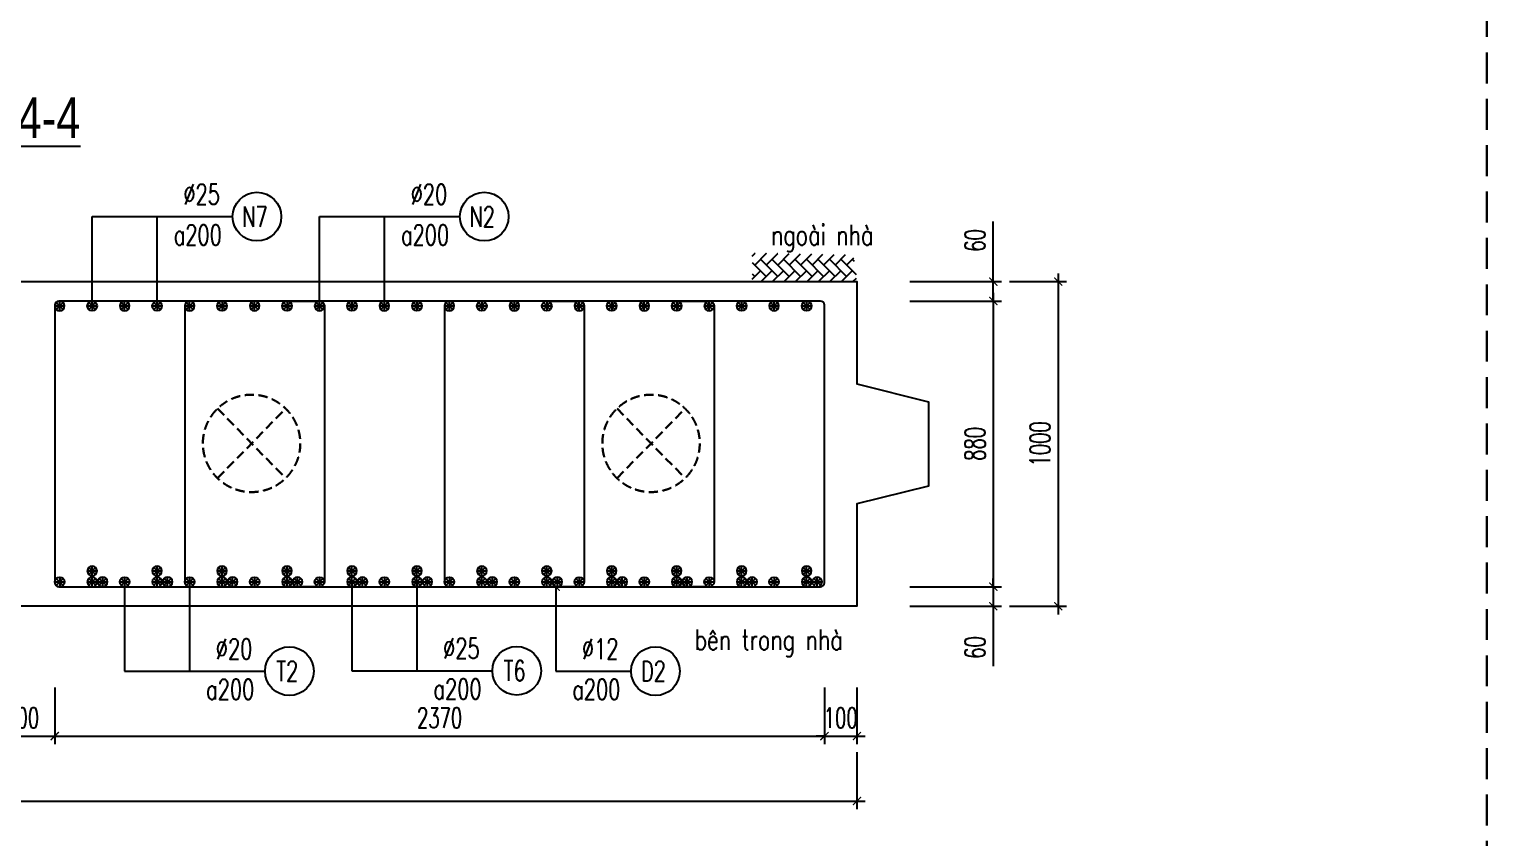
# Model space of a CAD drawing. Header units: millimetres. Extents: x -143483 to 1166745, y -1448440 to -1202244.
# Drawn here: x 283937 to 301892, y -1427637 to -1417672 of the extents above; entities that cross this region are included whole.
import ezdxf
from ezdxf.enums import TextEntityAlignment as Align

# ---------------------------------------------------------------- set-up
doc = ezdxf.new("R2010")
doc.units = ezdxf.units.MM
doc.header["$LTSCALE"] = 30
doc.header["$PDMODE"] = 3
doc.linetypes.add('DASHED', pattern=[19.05, 12.7, -6.35])
doc.layers.get('0').update_dxf_attribs({"lineweight": 9})
doc.layers.get('Defpoints').update_dxf_attribs({"lineweight": 9})
for name, color, linetype in [('ccu11-Cotthep', 9, 'Continuous'), ('ccu11-Dim', 8, 'Continuous'), ('ccu11-Hatch', 8, 'Continuous'), ('ccu11-Text', 31, 'Continuous'), ('ccu11-Thay', 7, 'Continuous'), ('ccu11-Thep', 4, 'Continuous'), ('ccu11-Thep doc', 4, 'Continuous'), ('ccu11-Thepdai', 6, 'Continuous')]:
    doc.layers.add(name, color=color, linetype=linetype)
doc.layers.add('ccu11-Khuat', color=9, linetype='DASHED', lineweight=30)
doc.layers.add('Vicom_thep doc', color=1, linetype='Continuous', lineweight=35)
doc.styles.add('ccu11-dim', font='vnsimli.shx', dxfattribs={"width": 0.65, "bigfont": 'bigfont.shx'})
doc.styles.add('ccu11-VnAvH-B', font='VHAVANB.TTF')
doc.styles.add('ccu11-vnsimli', font='vnsimli.shx', dxfattribs={"width": 0.8, "bigfont": 'vns.shx'})
doc.styles.add('ccu11-vnsimple', font='vnsimple.shx', dxfattribs={"bigfont": 'bigfont.shx'})
doc.styles.add('ccu11_simli', font='vnsimli.shx', dxfattribs={"width": 0.8})
doc.dimstyles.new('ccu11-100', dxfattribs={"dimscale": 100, "dimtxt": 2.5, "dimasz": 1, "dimexe": 1, "dimexo": 2, "dimgap": 1, "dimtad": 1, "dimdec": 0, "dimdsep": 46, "dimtxsty": 'ccu11-dim', "dimblk": 'ARCHTICK', "dimcen": -1, "dimdle": 1, "dimclrd": 256, "dimclre": 256, "dimclrt": 3, "dimadec": 0, "dimazin": 2, "dimtfac": 0.1, "dimtdec": 0, "dimtmove": 0, "dimatfit": 1, "dimldrblk": 'ARCHTICK', "dimfxl": 0, "dimtvp": 0.833333, "dimtolj": 1, "dimtzin": 12, "dimarcsym": 0})
doc.dimstyles.new('ccu11-100x4', dxfattribs={"dimscale": 100, "dimtxt": 2.5, "dimasz": 1, "dimexe": 1, "dimexo": 2, "dimgap": 1, "dimtad": 1, "dimdec": 0, "dimlfac": 0.25, "dimdsep": 46, "dimtxsty": 'ccu11-dim', "dimblk": 'ARCHTICK', "dimcen": -1, "dimdle": 1, "dimclrd": 256, "dimclre": 256, "dimclrt": 3, "dimadec": 0, "dimazin": 2, "dimtfac": 0.1, "dimtdec": 0, "dimtmove": 0, "dimatfit": 1, "dimldrblk": 'ARCHTICK', "dimfxl": 0, "dimtvp": 0.833333, "dimtolj": 1, "dimtzin": 12, "dimarcsym": 0})

# ---------------------------------------------------------------- blocks, each defined once
blk = doc.blocks.new('MCT')
at = {"ltscale": 0.005}
for p, q in [((-0.49, 0), (0.49, 0)), ((0.35, -0.35), (-0.35, 0.35)), ((-0.35, -0.35), (0.35, 0.35)), ((0, -0.49), (0, 0.49))]:
    blk.add_line(p, q, dxfattribs=at)
blk.add_circle((0, 0), 0.492, dxfattribs=at)
blk = doc.blocks.new('*U4011')
at = {"layer": 'ccu11-Thep doc', "xscale": -121.9200000001001, "yscale": 121.9200000001001, "zscale": 121.92, "rotation": 270}
blk.add_blockref('MCT', (0, 0), dxfattribs=at)
blk = doc.blocks.new('*U4020')
at = {"layer": 'ccu11-Thep doc', "color": 0, "linetype": 'ByBlock', "lineweight": -2, "transparency": 16777216}
for p in [(0, 0), (800, 0), (1600, 0), (2400, 0), (3200, 0), (4000, 0), (4800, 0), (5600, 0), (6400, 0), (7200, 0), (8000, 0), (8800, 0)]:
    blk.add_blockref('*U4011', p, dxfattribs=at)
blk = doc.blocks.new('*U4021')
at = {"layer": 'ccu11-Thep doc', "xscale": -121.9200000001001, "yscale": 121.9200000001001, "zscale": 121.92, "rotation": 270}
blk.add_blockref('MCT', (0, 0), dxfattribs=at)
blk = doc.blocks.new('*U4022')
at = {"layer": 'ccu11-Thep doc', "color": 0, "linetype": 'ByBlock', "lineweight": -2, "transparency": 16777216}
for p in [(0, 0), (800, 0), (1600, 0), (2400, 0), (3200, 0), (4000, 0), (4800, 0), (5600, 0), (6400, 0), (7200, 0), (8000, 0), (8800, 0)]:
    blk.add_blockref('*U4021', p, dxfattribs=at)
blk = doc.blocks.new('_ARCHTICK')
at = {"color": 0, "linetype": 'ByBlock', "const_width": 0.15}
blk.add_lwpolyline([(-0.5, -0.5), (0.5, 0.5)], dxfattribs=at)
blk = doc.blocks.new('*D4146')
at = {"layer": 'ccu11-Dim', "linetype": 'ByBlock', "lineweight": -2, "ltscale": 30, "transparency": 16777216}
for p, q in [((271733, -1426583), (271733, -1427283)), ((294133, -1426583), (294133, -1427283)), ((271633, -1427183), (294233, -1427183))]:
    blk.add_line(p, q, dxfattribs=at)
at = {"layer": 'Defpoints', "color": 0, "linetype": 'ByBlock', "ltscale": 30, "transparency": 16777216}
for p in [(271733, -1426383), (294133, -1426383), (294133, -1427183)]:
    blk.add_point(p, dxfattribs=at)
at = {"layer": 'ccu11-Dim', "linetype": 'ByBlock', "lineweight": -2, "ltscale": 30, "transparency": 16777216, "xscale": 100, "yscale": 100, "zscale": 100, "rotation": 180}
blk.add_blockref('_ARCHTICK', (271733, -1427183), dxfattribs=at)
at = {"layer": 'ccu11-Dim', "linetype": 'ByBlock', "lineweight": -2, "ltscale": 30, "transparency": 16777216, "xscale": 100, "yscale": 100, "zscale": 100}
blk.add_blockref('_ARCHTICK', (294133, -1427183), dxfattribs=at)
at = {"layer": 'ccu11-Dim', "color": 3, "linetype": 'ByBlock', "ltscale": 30, "transparency": 16777216, "insert": (282933, -1426958), "char_height": 250, "attachment_point": 5, "style": 'ccu11-dim'}
blk.add_mtext('\\A1;5600', dxfattribs=at)
blk = doc.blocks.new('*D4147')
at = {"layer": 'ccu11-Dim', "linetype": 'ByBlock', "lineweight": -2, "ltscale": 30, "transparency": 16777216}
for p, q in [((283452, -1425783), (283452, -1426483)), ((284252, -1425783), (284252, -1426483)), ((283352, -1426383), (284352, -1426383))]:
    blk.add_line(p, q, dxfattribs=at)
at = {"layer": 'Defpoints', "color": 0, "linetype": 'ByBlock', "ltscale": 30, "transparency": 16777216}
for p in [(283452, -1425583), (284252, -1425583), (284252, -1426383)]:
    blk.add_point(p, dxfattribs=at)
at = {"layer": 'ccu11-Dim', "linetype": 'ByBlock', "lineweight": -2, "ltscale": 30, "transparency": 16777216, "xscale": 100, "yscale": 100, "zscale": 100, "rotation": 180}
blk.add_blockref('_ARCHTICK', (283452, -1426383), dxfattribs=at)
at = {"layer": 'ccu11-Dim', "linetype": 'ByBlock', "lineweight": -2, "ltscale": 30, "transparency": 16777216, "xscale": 100, "yscale": 100, "zscale": 100}
blk.add_blockref('_ARCHTICK', (284252, -1426383), dxfattribs=at)
at = {"layer": 'ccu11-Dim', "color": 3, "linetype": 'ByBlock', "ltscale": 30, "transparency": 16777216, "insert": (283852, -1426158), "char_height": 250, "attachment_point": 5, "style": 'ccu11-dim'}
blk.add_mtext('\\A1;200', dxfattribs=at)
blk = doc.blocks.new('SHD')
at = {"layer": 'ccu11-Cotthep'}
blk.add_circle((300, 0), 300, dxfattribs=at)
at = {"layer": 'ccu11-Cotthep', "color": 31, "style": 'ccu11_simli', "width": 0.8}
blk.add_attdef('DK', text='', height=250, dxfattribs=at).set_placement((-101, 65), align=Align.BOTTOM_RIGHT)
blk.add_attdef('KH', text='', height=250, dxfattribs=at).set_placement((300, 0), align=Align.MIDDLE)
blk.add_attdef('KC', text='', height=250, dxfattribs=at).set_placement((-101, -142), align=Align.TOP_RIGHT)
blk = doc.blocks.new('ccu11_block_thep')
at = {"layer": 'ccu11-Thep', "color": 3}
for p, q in [((-0.4, 0), (0.4, 0)), ((-0.28, 0.28), (0.28, -0.28)), ((0.28, 0.28), (-0.28, -0.28)), ((0, 0.4), (0, -0.4))]:
    blk.add_line(p, q, dxfattribs=at)
at = {"layer": 'ccu11-Thep', "color": 1, "const_width": 0.0667}
blk.add_lwpolyline([(-0.4, 0, 1), (0.4, 0, 1), (-0.4, 0, 1)], format="xyb", dxfattribs=at)
at = {"layer": 'ccu11-Thep', "color": 1}
blk.add_circle((0, 0), 0.4, dxfattribs=at)
blk = doc.blocks.new('*U4025')
at = {"layer": 'Vicom_thep doc', "xscale": -150, "yscale": 150, "zscale": 150, "rotation": 180}
blk.add_blockref('ccu11_block_thep', (0, 0), dxfattribs=at)
blk = doc.blocks.new('*U4026')
at = {"layer": 'ccu11-Thep doc', "color": 0, "linetype": 'ByBlock', "lineweight": -2, "transparency": 16777216}
for p in [(0, 0), (800, 0), (1600, 0), (2400, 0), (3200, 0), (4000, 0), (4800, 0), (5600, 0), (6400, 0), (7200, 0), (8000, 0), (8800, 0)]:
    blk.add_blockref('*U4025', p, dxfattribs=at)
blk = doc.blocks.new('*U4029')
at = {"layer": 'Vicom_thep doc', "xscale": -150, "yscale": 150, "zscale": 150, "rotation": 180}
blk.add_blockref('ccu11_block_thep', (0, 0), dxfattribs=at)
blk = doc.blocks.new('*U4030')
at = {"layer": 'ccu11-Thep doc', "color": 0, "linetype": 'ByBlock', "lineweight": -2, "transparency": 16777216}
for p in [(0, 0), (800, 0), (1600, 0), (2400, 0), (3200, 0), (4000, 0), (4800, 0), (5600, 0), (6400, 0), (7200, 0), (8000, 0), (8800, 0)]:
    blk.add_blockref('*U4029', p, dxfattribs=at)
blk = doc.blocks.new('*U4073')
at = {"layer": 'Vicom_thep doc', "xscale": -150, "yscale": 150, "zscale": 150, "rotation": 180}
blk.add_blockref('ccu11_block_thep', (0, 0), dxfattribs=at)
blk = doc.blocks.new('*U4074')
at = {"layer": 'ccu11-Thep doc', "color": 0, "linetype": 'ByBlock', "lineweight": -2, "transparency": 16777216}
for p in [(0, 0), (800, 0), (1600, 0), (2400, 0), (3200, 0), (4000, 0), (4800, 0), (5600, 0), (6400, 0), (7200, 0), (8000, 0), (8800, 0)]:
    blk.add_blockref('*U4073', p, dxfattribs=at)
blk = doc.blocks.new('*U4018')
at = {"layer": 'Vicom_thep doc', "xscale": -150, "yscale": 150, "zscale": 150, "rotation": 180}
blk.add_blockref('ccu11_block_thep', (0, 0), dxfattribs=at)
blk = doc.blocks.new('*U4019')
at = {"layer": 'ccu11-Thep doc', "color": 0, "linetype": 'ByBlock', "lineweight": -2, "transparency": 16777216}
for p in [(0, 0), (800, 0), (1600, 0), (2400, 0), (3200, 0), (4000, 0), (4800, 0), (5600, 0), (6400, 0), (7200, 0), (8000, 0), (8800, 0)]:
    blk.add_blockref('*U4018', p, dxfattribs=at)
blk = doc.blocks.new('*D4173')
at = {"layer": 'ccu11-Dim', "linetype": 'ByBlock', "lineweight": -2, "ltscale": 30, "transparency": 16777216}
for p, q in [((295813, -1420783), (295813, -1420043)), ((294785, -1420783), (295913, -1420783)), ((295813, -1421023), (295813, -1420783)), ((294785, -1421023), (295913, -1421023)), ((295813, -1421023), (295813, -1421123))]:
    blk.add_line(p, q, dxfattribs=at)
at = {"layer": 'Defpoints', "color": 0, "linetype": 'ByBlock', "ltscale": 30, "transparency": 16777216}
for p in [(294585, -1420783), (294585, -1421023), (295813, -1421023)]:
    blk.add_point(p, dxfattribs=at)
at = {"layer": 'ccu11-Dim', "linetype": 'ByBlock', "lineweight": -2, "ltscale": 30, "transparency": 16777216, "xscale": 100, "yscale": 100, "zscale": 100}
for p, rotation in [((295813, -1420783), 270), ((295813, -1421023), 90)]:
    blk.add_blockref('_ARCHTICK', p, dxfattribs=dict(at, rotation=rotation))
at = {"layer": 'ccu11-Dim', "color": 3, "linetype": 'ByBlock', "ltscale": 30, "transparency": 16777216, "insert": (295588, -1420275), "char_height": 250, "attachment_point": 5, "rotation": 90, "style": 'ccu11-dim'}
blk.add_mtext('\\A1;60', dxfattribs=at)
blk = doc.blocks.new('*D4174')
at = {"layer": 'ccu11-Dim', "linetype": 'ByBlock', "lineweight": -2, "ltscale": 30, "transparency": 16777216}
for p, q in [((295813, -1420923), (295813, -1424643)), ((294785, -1421023), (295913, -1421023)), ((294785, -1424543), (295913, -1424543))]:
    blk.add_line(p, q, dxfattribs=at)
at = {"layer": 'Defpoints', "color": 0, "linetype": 'ByBlock', "ltscale": 30, "transparency": 16777216}
for p in [(294585, -1421023), (294585, -1424543), (295813, -1424543)]:
    blk.add_point(p, dxfattribs=at)
at = {"layer": 'ccu11-Dim', "linetype": 'ByBlock', "lineweight": -2, "ltscale": 30, "transparency": 16777216, "xscale": 100, "yscale": 100, "zscale": 100}
for p, rotation in [((295813, -1421023), 90), ((295813, -1424543), 270)]:
    blk.add_blockref('_ARCHTICK', p, dxfattribs=dict(at, rotation=rotation))
at = {"layer": 'ccu11-Dim', "color": 3, "linetype": 'ByBlock', "ltscale": 30, "transparency": 16777216, "insert": (295588, -1422783), "char_height": 250, "attachment_point": 5, "rotation": 90, "style": 'ccu11-dim'}
blk.add_mtext('\\A1;880', dxfattribs=at)
blk = doc.blocks.new('*D4175')
at = {"layer": 'ccu11-Dim', "linetype": 'ByBlock', "lineweight": -2, "ltscale": 30, "transparency": 16777216}
for p, q in [((294785, -1424543), (295913, -1424543)), ((295813, -1424543), (295813, -1424443)), ((295813, -1424543), (295813, -1424783)), ((294785, -1424783), (295913, -1424783)), ((295813, -1424783), (295813, -1425522))]:
    blk.add_line(p, q, dxfattribs=at)
at = {"layer": 'Defpoints', "color": 0, "linetype": 'ByBlock', "ltscale": 30, "transparency": 16777216}
for p in [(294585, -1424543), (295813, -1424543), (294585, -1424783)]:
    blk.add_point(p, dxfattribs=at)
at = {"layer": 'ccu11-Dim', "linetype": 'ByBlock', "lineweight": -2, "ltscale": 30, "transparency": 16777216, "xscale": 100, "yscale": 100, "zscale": 100}
for p, rotation in [((295813, -1424543), 270), ((295813, -1424783), 90)]:
    blk.add_blockref('_ARCHTICK', p, dxfattribs=dict(at, rotation=rotation))
at = {"layer": 'ccu11-Dim', "color": 3, "linetype": 'ByBlock', "ltscale": 30, "transparency": 16777216, "insert": (295588, -1425291), "char_height": 250, "attachment_point": 5, "rotation": 90, "style": 'ccu11-dim'}
blk.add_mtext('\\A1;60', dxfattribs=at)
blk = doc.blocks.new('*D4176')
at = {"layer": 'ccu11-Dim', "linetype": 'ByBlock', "lineweight": -2, "ltscale": 30, "transparency": 16777216}
for p, q in [((296013, -1420783), (296713, -1420783)), ((296613, -1420683), (296613, -1424883)), ((296013, -1424783), (296713, -1424783))]:
    blk.add_line(p, q, dxfattribs=at)
at = {"layer": 'Defpoints', "color": 0, "linetype": 'ByBlock', "ltscale": 30, "transparency": 16777216}
for p in [(295813, -1420783), (295813, -1424783), (296613, -1424783)]:
    blk.add_point(p, dxfattribs=at)
at = {"layer": 'ccu11-Dim', "linetype": 'ByBlock', "lineweight": -2, "ltscale": 30, "transparency": 16777216, "xscale": 100, "yscale": 100, "zscale": 100}
for p, rotation in [((296613, -1420783), 90), ((296613, -1424783), 270)]:
    blk.add_blockref('_ARCHTICK', p, dxfattribs=dict(at, rotation=rotation))
at = {"layer": 'ccu11-Dim', "color": 3, "linetype": 'ByBlock', "ltscale": 30, "transparency": 16777216, "insert": (296388, -1422783), "char_height": 250, "attachment_point": 5, "rotation": 90, "style": 'ccu11-dim'}
blk.add_mtext('\\A1;1000', dxfattribs=at)
blk = doc.blocks.new('*D4193')
at = {"layer": 'ccu11-Dim', "linetype": 'ByBlock', "lineweight": -2, "ltscale": 30, "transparency": 16777216}
for p, q in [((284252, -1425783), (284252, -1426483)), ((293733, -1425783), (293733, -1426483)), ((284152, -1426383), (293833, -1426383))]:
    blk.add_line(p, q, dxfattribs=at)
at = {"layer": 'Defpoints', "color": 0, "linetype": 'ByBlock', "ltscale": 30, "transparency": 16777216}
for p in [(284252, -1425583), (293733, -1425583), (293733, -1426383)]:
    blk.add_point(p, dxfattribs=at)
at = {"layer": 'ccu11-Dim', "linetype": 'ByBlock', "lineweight": -2, "ltscale": 30, "transparency": 16777216, "xscale": 100, "yscale": 100, "zscale": 100, "rotation": 180}
blk.add_blockref('_ARCHTICK', (284252, -1426383), dxfattribs=at)
at = {"layer": 'ccu11-Dim', "linetype": 'ByBlock', "lineweight": -2, "ltscale": 30, "transparency": 16777216, "xscale": 100, "yscale": 100, "zscale": 100}
blk.add_blockref('_ARCHTICK', (293733, -1426383), dxfattribs=at)
at = {"layer": 'ccu11-Dim', "color": 3, "linetype": 'ByBlock', "ltscale": 30, "transparency": 16777216, "insert": (288993, -1426158), "char_height": 250, "attachment_point": 5, "style": 'ccu11-dim'}
blk.add_mtext('\\A1;2370', dxfattribs=at)
blk = doc.blocks.new('*D4194')
at = {"layer": 'ccu11-Dim', "linetype": 'ByBlock', "lineweight": -2, "ltscale": 30, "transparency": 16777216}
for p, q in [((293733, -1425783), (293733, -1426483)), ((294133, -1425783), (294133, -1426483)), ((293733, -1426383), (293633, -1426383)), ((293733, -1426383), (294133, -1426383)), ((294133, -1426383), (294233, -1426383))]:
    blk.add_line(p, q, dxfattribs=at)
at = {"layer": 'Defpoints', "color": 0, "linetype": 'ByBlock', "ltscale": 30, "transparency": 16777216}
for p in [(293733, -1425583), (294133, -1425583), (294133, -1426383)]:
    blk.add_point(p, dxfattribs=at)
at = {"layer": 'ccu11-Dim', "linetype": 'ByBlock', "lineweight": -2, "ltscale": 30, "transparency": 16777216, "xscale": 100, "yscale": 100, "zscale": 100}
blk.add_blockref('_ARCHTICK', (293733, -1426383), dxfattribs=at)
at = {"layer": 'ccu11-Dim', "linetype": 'ByBlock', "lineweight": -2, "ltscale": 30, "transparency": 16777216, "xscale": 100, "yscale": 100, "zscale": 100, "rotation": 180}
blk.add_blockref('_ARCHTICK', (294133, -1426383), dxfattribs=at)
at = {"layer": 'ccu11-Dim', "color": 3, "linetype": 'ByBlock', "ltscale": 30, "transparency": 16777216, "insert": (293933, -1426158), "char_height": 250, "attachment_point": 5, "style": 'ccu11-dim'}
blk.add_mtext('\\A1;100', dxfattribs=at)

msp = doc.modelspace()

# ---------------------------------------------------------------- hatches: boundary and pattern name
at = {"layer": 'ccu11-Hatch', "ltscale": 10}
h = msp.add_hatch(dxfattribs=at)
h.set_pattern_fill('AR-HBONE', color=256, scale=25, angle=270, style=0)
h.set_pattern_definition([(45, (-2969009.52, 355673.39), (141.4213562, 4e-14), [300, -100]), (315, (-2968938.81, 355744.1), (141.4213562, 4e-14), [300, -100])])
h.paths.add_polyline_path([(292840.98, -1420430.08), (292840.98, -1420782.81), (294133.34, -1420782.81), (294090.48, -1420451.5)])

# ---------------------------------------------------------------- linework, layer by layer
at = {"layer": 'ccu11-Khuat'}
msp.add_line((301892.29, -1384812.07), (301892.29, -1441879.92), dxfattribs=at)
at = {"layer": 'ccu11-Khuat', "ltscale": 0.3}
for p, q in [((286257.82, -1422347.09), (287096.06, -1423205.79)), ((286257.82, -1423205.79), (287096.06, -1422347.09)), ((291178.21, -1422347.09), (292016.44, -1423205.79)), ((291178.21, -1423205.79), (292016.44, -1422347.09))]:
    msp.add_line(p, q, dxfattribs=at)
for centre in [(286676.94, -1422776.44), (291597.32, -1422776.44)]:
    msp.add_circle(centre, 600, dxfattribs=at)
at = {"layer": 'ccu11-Thay'}
msp.add_lwpolyline([(271733.34, -1420782.81), (294133.34, -1420782.81), (294133.34, -1422042.81), (295013.11, -1422262.81), (295013.11, -1423302.81), (294133.34, -1423522.81), (294133.34, -1424782.81), (271733.34, -1424782.81), (271733.34, -1423522.81), (270853.57, -1423302.81), (270853.57, -1422262.81), (271733.34, -1422042.81)], close=True, dxfattribs=at)
at = {"layer": 'ccu11-Thepdai'}
msp.add_lwpolyline([(288709.1, -1421022.81), (284303.34, -1421022.81, 0.41421356), (284253.34, -1421072.81), (284253.34, -1424492.81, 0.41421356), (284303.34, -1424542.81), (288709.1, -1424542.81), (293683.34, -1424542.81, 0.41421356), (293733.34, -1424492.81), (293733.34, -1421072.81, 0.41421356), (293683.34, -1421022.81)], format="xyb", close=True, dxfattribs=at)
for points in [[(286333.34, -1421022.81), (285913.34, -1421022.81, 0.41421356), (285853.34, -1421082.81), (285853.34, -1424482.81, 0.41421356), (285913.34, -1424542.81), (286333.34, -1424542.81)], [(287093.34, -1421022.81), (287513.34, -1421022.81, -0.41421356), (287573.34, -1421082.81), (287573.34, -1424482.81, -0.41421356), (287513.34, -1424542.81), (287093.34, -1424542.81)], [(289533.34, -1421022.81), (289113.34, -1421022.81, 0.41421356), (289053.34, -1421082.81), (289053.34, -1424482.81, 0.41421356), (289113.34, -1424542.81), (289533.34, -1424542.81)], [(290293.34, -1421022.81), (290713.34, -1421022.81, -0.41421356), (290773.34, -1421082.81), (290773.34, -1424482.81, -0.41421356), (290713.34, -1424542.81), (290293.34, -1424542.81)], [(291893.34, -1421022.81), (292313.34, -1421022.81, -0.41421356), (292373.34, -1421082.81), (292373.34, -1424482.81, -0.41421356), (292313.34, -1424542.81), (291893.34, -1424542.81)]]:
    msp.add_lwpolyline(points, format="xyb", dxfattribs=at)

# ---------------------------------------------------------------- block references
at = {"layer": 'ccu11-Cotthep'}
ref = msp.add_blockref('SHD', (286442.34, -1419982.45), dxfattribs=at)
ref.add_attrib('KH', 'N7', dxfattribs={"color": 31, "height": 250, "style": 'ccu11-vnsimple', "width": 0.7}).set_placement((286717.34, -1419982.45), align=Align.MIDDLE_CENTER)
ref.add_attrib('KC', 'a200', dxfattribs={"color": 31, "height": 250, "style": 'ccu11-vnsimple', "width": 0.7}).set_placement((286013.76, -1420082.45), align=Align.TOP_CENTER)
ref.add_attrib('DK', '`25', dxfattribs={"color": 31, "height": 250, "style": 'ccu11-vnsimple', "width": 0.7}).set_placement((286061.56, -1419907.45), align=Align.BOTTOM_CENTER)
ref = msp.add_blockref('SHD', (289242.34, -1419982.45), dxfattribs=at)
ref.add_attrib('KH', 'N2', dxfattribs={"color": 31, "height": 250, "style": 'ccu11-vnsimple', "width": 0.7}).set_placement((289517.34, -1419982.45), align=Align.MIDDLE_CENTER)
ref.add_attrib('KC', 'a200', dxfattribs={"color": 31, "height": 250, "style": 'ccu11-vnsimple', "width": 0.7}).set_placement((288813.76, -1420082.45), align=Align.TOP_CENTER)
ref.add_attrib('DK', '`20', dxfattribs={"color": 31, "height": 250, "style": 'ccu11-vnsimple', "width": 0.7}).set_placement((288861.56, -1419907.45), align=Align.BOTTOM_CENTER)
ref = msp.add_blockref('SHD', (286842.34, -1425583.16), dxfattribs=at)
ref.add_attrib('KH', 'T2', dxfattribs={"color": 31, "height": 250, "style": 'ccu11-vnsimple', "width": 0.7}).set_placement((287117.34, -1425583.16), align=Align.MIDDLE_CENTER)
ref.add_attrib('KC', 'a200', dxfattribs={"color": 31, "height": 250, "style": 'ccu11-vnsimple', "width": 0.7}).set_placement((286413.76, -1425683.16), align=Align.TOP_CENTER)
ref.add_attrib('DK', '`20', dxfattribs={"color": 31, "height": 250, "style": 'ccu11-vnsimple', "width": 0.7}).set_placement((286461.56, -1425508.16), align=Align.BOTTOM_CENTER)
ref = msp.add_blockref('SHD', (289642.34, -1425578.16), dxfattribs=at)
ref.add_attrib('KH', 'T6', dxfattribs={"color": 31, "height": 250, "style": 'ccu11-vnsimple', "width": 0.7}).set_placement((289917.34, -1425578.16), align=Align.MIDDLE_CENTER)
ref.add_attrib('KC', 'a200', dxfattribs={"color": 31, "height": 250, "style": 'ccu11-vnsimple', "width": 0.7}).set_placement((289213.76, -1425678.16), align=Align.TOP_CENTER)
ref.add_attrib('DK', '`25', dxfattribs={"color": 31, "height": 250, "style": 'ccu11-vnsimple', "width": 0.7}).set_placement((289261.56, -1425503.16), align=Align.BOTTOM_CENTER)
ref = msp.add_blockref('SHD', (291351.67, -1425583.16), dxfattribs=at)
ref.add_attrib('KH', 'D2', dxfattribs={"color": 31, "height": 250, "style": 'ccu11-vnsimple', "width": 0.7}).set_placement((291626.67, -1425583.16), align=Align.MIDDLE_CENTER)
ref.add_attrib('KC', 'a200', dxfattribs={"color": 31, "height": 250, "style": 'ccu11-vnsimple', "width": 0.7}).set_placement((290923.09, -1425683.16), align=Align.TOP_CENTER)
ref.add_attrib('DK', '`12', dxfattribs={"color": 31, "height": 250, "style": 'ccu11-vnsimple', "width": 0.7}).set_placement((290970.89, -1425508.16), align=Align.BOTTOM_CENTER)
at = {"layer": 'ccu11-Thep doc'}
for name, p in [('*U4020', (284313.34, -1421082.81)), ('*U4074', (284713.34, -1424348.75)), ('*U4026', (284713.34, -1424482.81)), ('*U4030', (284843.08, -1424482.81))]:
    msp.add_blockref(name, p, dxfattribs=at)
at = {"layer": 'ccu11-Thep doc', "xscale": -1, "rotation": 180}
for name, p in [('*U4019', (284713.34, -1421082.81)), ('*U4022', (284313.34, -1424482.81))]:
    msp.add_blockref(name, p, dxfattribs=at)

# ---------------------------------------------------------------- texts
at = {"layer": 'ccu11-Text', "color": 4, "style": 'ccu11-VnAvH-B', "width": 0.8}
msp.add_text('%%UmÆt c¾t 4-4', height=500, dxfattribs=at).set_placement((282933.34, -1419012.67), align=Align.CENTER)
at = {"layer": 'ccu11-Text', "linetype": 'Continuous', "style": 'ccu11-vnsimli', "width": 0.75}
for s, p in [('ngoµi nhµ', (293704.17, -1420334.66)), ('bªn trong nhµ', (293045.93, -1425321.27))]:
    msp.add_text(s, height=250, dxfattribs=at).set_placement(p, align=Align.CENTER)

# ---------------------------------------------------------------- dimensions: what is measured, and where the dimension line sits
at = {"layer": 'ccu11-Dim', "linetype": 'ByBlock', "ltscale": 30}
for base, p1, p2, angle, picture, middle in [((295813.11, -1421022.81), (294584.71, -1420782.81), (294584.71, -1421022.81), 90, '*D4173', (295813.11, -1420274.82)), ((295813.11, -1424542.81), (294584.71, -1424782.81), (294584.71, -1424542.81), 270, '*D4175', (295813.11, -1425290.79))]:
    dim = msp.add_linear_dim(base=base, p1=p1, p2=p2, angle=angle, dimstyle='ccu11-100x4', dxfattribs=at)
    dim.commit()
    dim.dimension.update_dxf_attribs({"geometry": picture, "text_midpoint": middle, "dimtype": 160})
dim = msp.add_linear_dim(base=(296613.11, -1424782.81), p1=(295813.11, -1420782.81), p2=(295813.11, -1424782.81), angle=90, dimstyle='ccu11-100x4', dxfattribs=at)
dim.commit()
dim.dimension.update_dxf_attribs({"geometry": '*D4176', "text_midpoint": (296388.11, -1422782.81)})
for base, p1, p2, angle, override, picture, middle in [((295813.11, -1424542.81), (294584.71, -1421022.81), (294584.71, -1424542.81), 90, {"dimtmove": 1}, '*D4174', (295588.11, -1422782.81)), ((294133.34, -1426383.16), (293733.34, -1425583.16), (294133.34, -1425583.16), 180, {"dimtix": 1}, '*D4194', (293933.34, -1426158.16))]:
    dim = msp.add_linear_dim(base=base, p1=p1, p2=p2, angle=angle, dimstyle='ccu11-100x4', override=override, dxfattribs=at)
    dim.commit()
    dim.dimension.update_dxf_attribs({"geometry": picture, "text_midpoint": middle})
for base, p1, p2, picture, middle in [((284251.84, -1426383.16), (283451.84, -1425583.16), (284251.84, -1425583.16), '*D4147', (283851.84, -1426158.16)), ((293733.34, -1426383.16), (284251.84, -1425583.16), (293733.34, -1425583.16), '*D4193', (288992.59, -1426158.16)), ((294133.34, -1427183.16), (271733.34, -1426383.16), (294133.34, -1426383.16), '*D4146', (282933.34, -1426958.16))]:
    dim = msp.add_linear_dim(base=base, p1=p1, p2=p2, dimstyle='ccu11-100x4', dxfattribs=at)
    dim.commit()
    dim.dimension.update_dxf_attribs({"geometry": picture, "text_midpoint": middle})

# ---------------------------------------------------------------- leaders
at = {"layer": 'ccu11-Cotthep'}
for points in [[(284713.34, -1421082.81), (284713.34, -1419982.45), (286442.34, -1419982.45)], [(285513.34, -1421082.81), (285513.34, -1419982.45), (286442.34, -1419982.45)], [(287513.34, -1421082.81), (287513.34, -1419982.45), (289242.34, -1419982.45)], [(288313.34, -1421082.81), (288313.34, -1419982.45), (289242.34, -1419982.45)], [(285113.34, -1424482.81), (285113.34, -1425583.16), (286842.34, -1425583.16)], [(285913.34, -1424482.81), (285913.34, -1425583.16), (286842.34, -1425583.16)], [(287913.34, -1424477.81), (287913.34, -1425578.16), (289642.34, -1425578.16)], [(288713.34, -1424477.81), (288713.34, -1425578.16), (289642.34, -1425578.16)]]:
    msp.add_leader(points, dimstyle='ccu11-100', override={"dimasz": 1.5, "dimgap": 1, "dimtad": 0, "dimldrblk": 'None', "dimfxl": 3, "dimfxlon": 1, "dimtfill": 1, "dimarcsym": 1}, dxfattribs=at)
at = {"layer": 'ccu11-Cotthep', "linetype": 'ByBlock', "ltscale": 30}
msp.add_leader([(290422.67, -1424542.81), (290422.67, -1425583.16), (291351.67, -1425583.16)], dimstyle='ccu11-100x4', dxfattribs=at)

doc.saveas('drawing.dxf')
